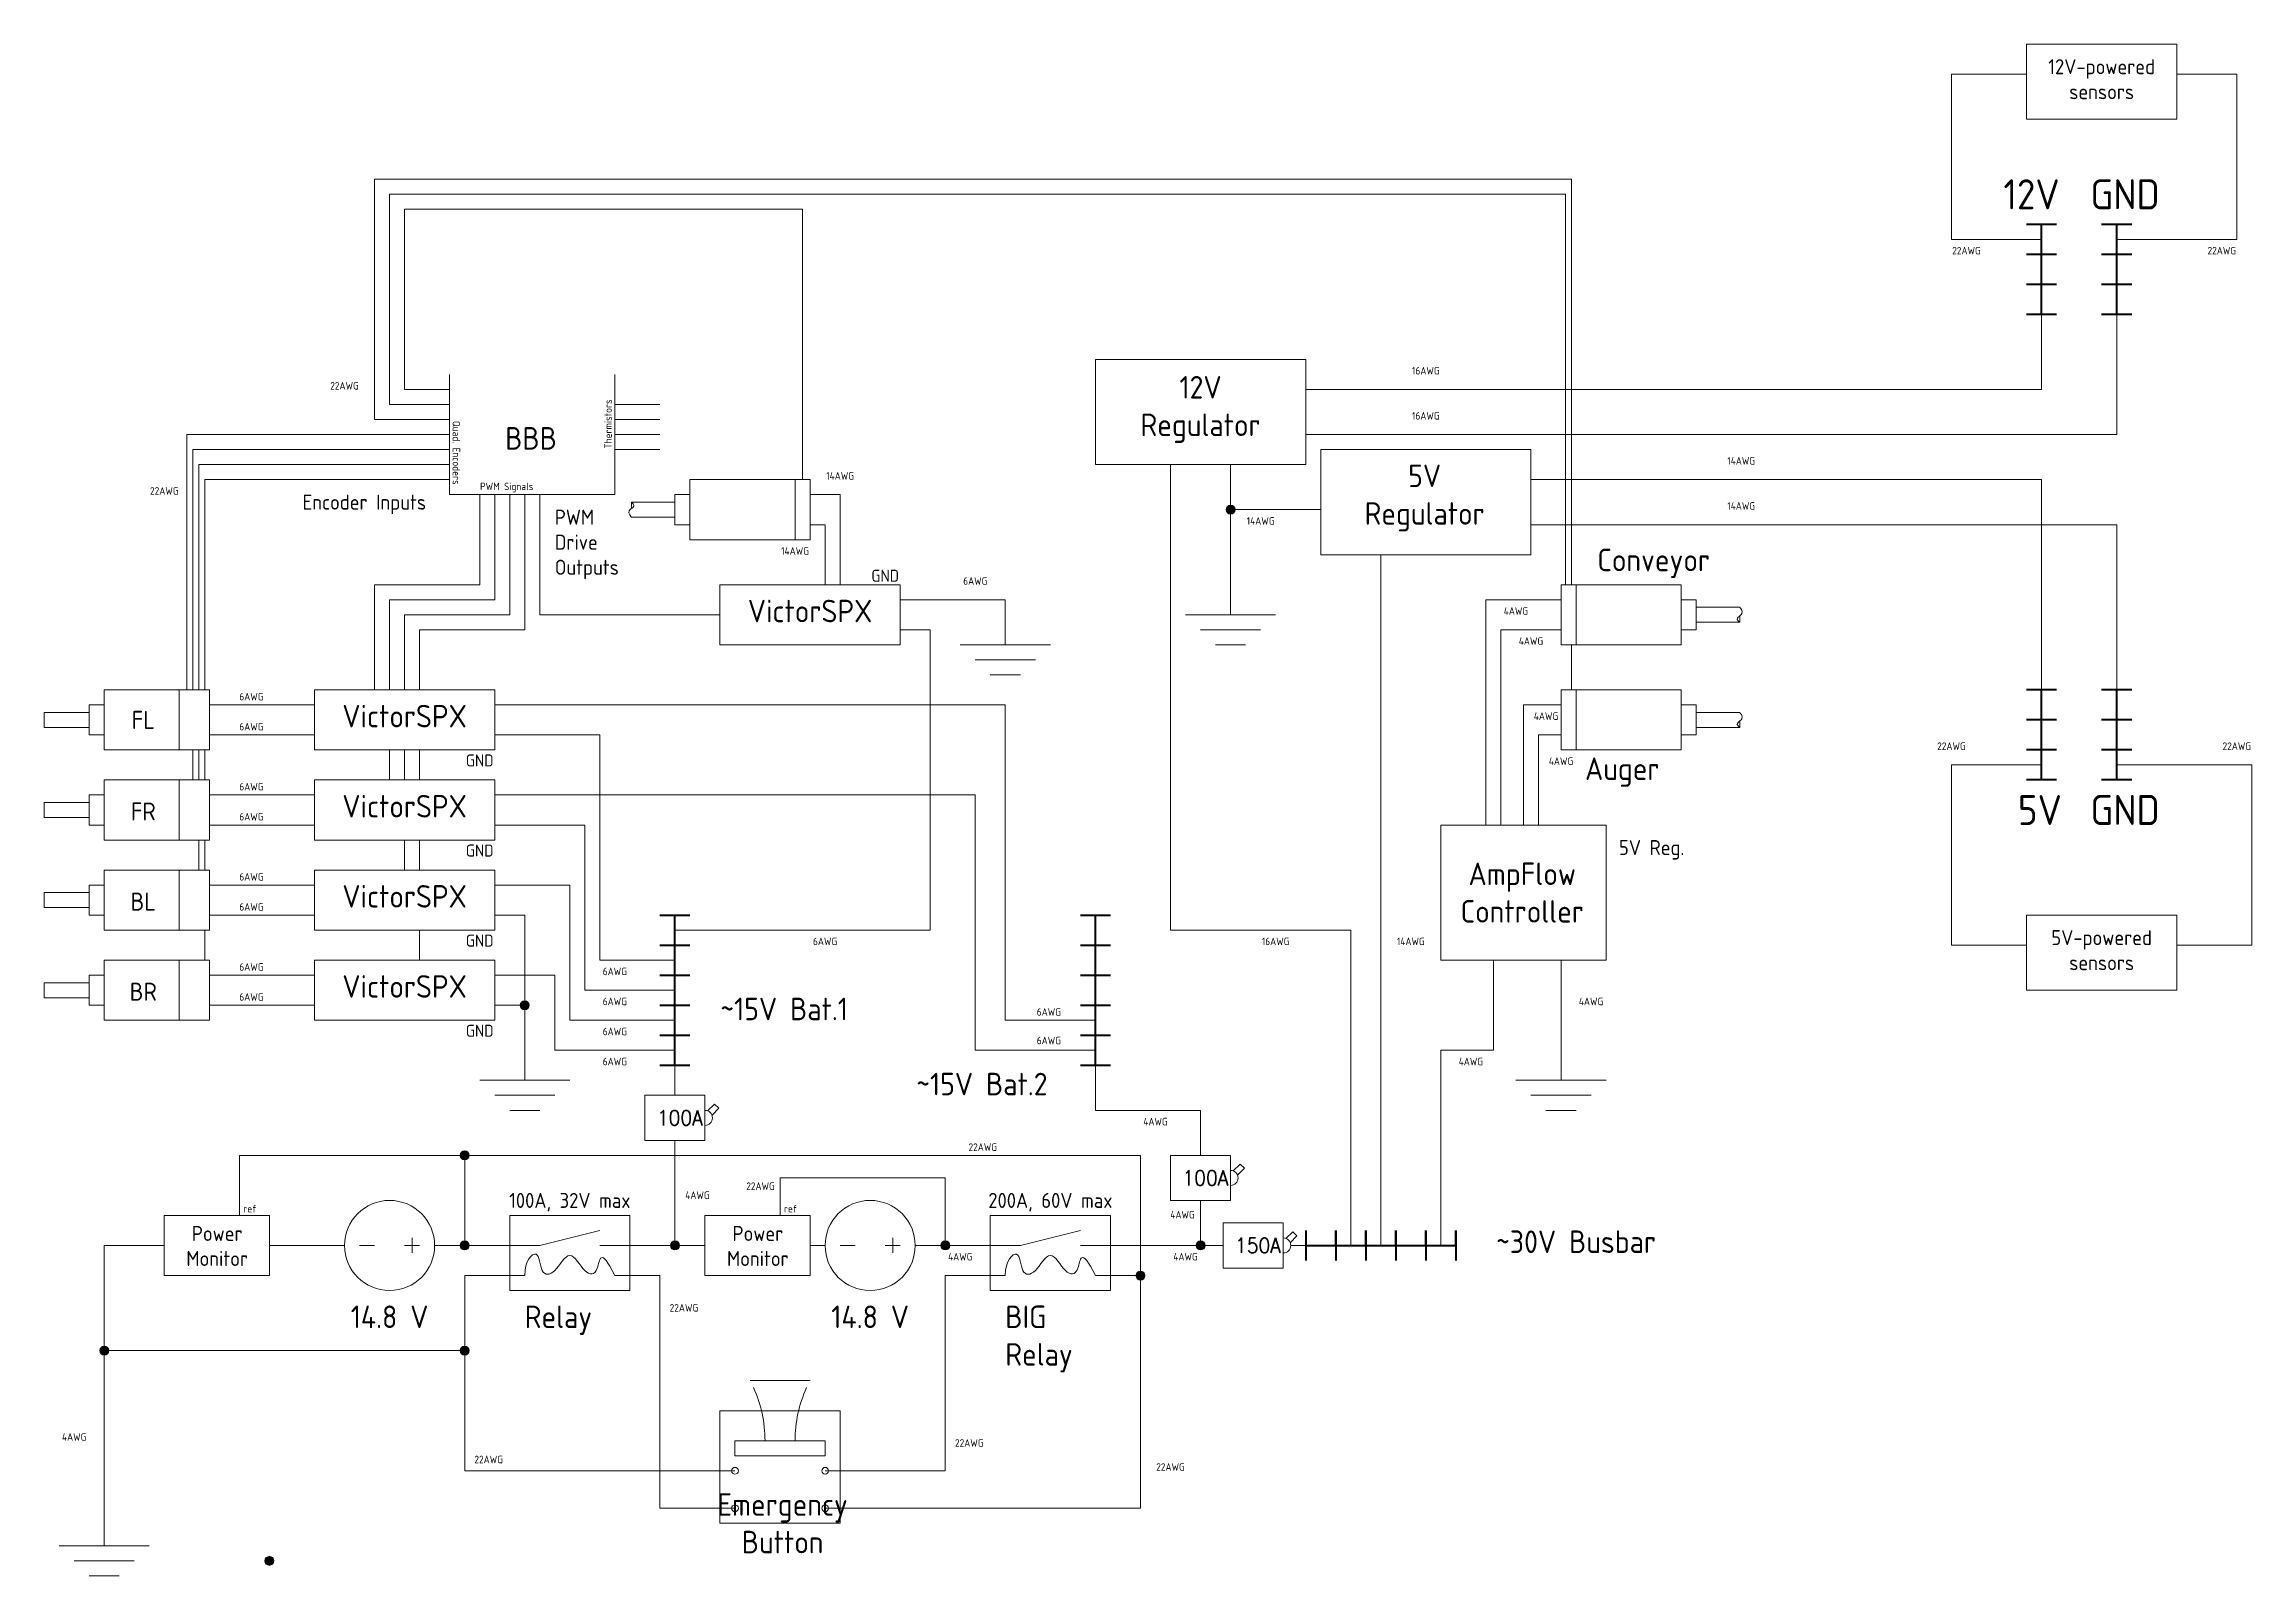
# Model space of a CAD drawing. Header units: millimetres. Extents: x 89 to 236, y 68 to 170.
import ezdxf

# ---------------------------------------------------------------- set-up
doc = ezdxf.new("R2010")
doc.units = ezdxf.units.MM
for name, color, linetype, lineweight in [('BigRedButton', 1, 'Continuous', 0), ('Breakers', 5, 'Continuous', 0), ('Busbar', 7, 'Continuous', 50), ('Junction', 7, 'Continuous', 0), ('Motors', 6, 'Continuous', 0), ('Regulators', 8, 'Continuous', 0), ('Relays', 5, 'Continuous', 0), ('Sensors', 6, 'Continuous', 0), ('Sources', 1, 'Continuous', 0), ('Wires', 7, 'Continuous', 0)]:
    doc.layers.add(name, color=color, linetype=linetype, lineweight=lineweight)
doc.layers.add('SoC', color=7, linetype='Continuous', lineweight=0, true_color=0x008000)
doc.styles.add('iso', font='iso')
doc.styles.get("Standard").update_dxf_attribs({"font": 'standard'})

msp = doc.modelspace()

# ---------------------------------------------------------------- hatches: boundary and pattern name
at = {"layer": 'Junction'}
h = msp.add_hatch(color=256, dxfattribs=at)
edge = h.paths.add_edge_path(flags=0)
edge.add_arc((168, 138.5), 0.3, 0, 360)
h = msp.add_hatch(color=256, dxfattribs=at)
edge = h.paths.add_edge_path(flags=0)
edge.add_arc((121, 105.5), 0.3, 0, 360)
h = msp.add_hatch(color=256, dxfattribs=at)
edge = h.paths.add_edge_path(flags=0)
edge.add_arc((117, 95.5), 0.3, 0, 360)
h = msp.add_hatch(color=256, dxfattribs=at)
edge = h.paths.add_edge_path(flags=0)
edge.add_arc((117, 89.5), 0.3, 0, 360)
h = msp.add_hatch(color=256, dxfattribs=at)
edge = h.paths.add_edge_path(flags=0)
edge.add_arc((131, 89.5), 0.3, 0, 360)
h = msp.add_hatch(color=256, dxfattribs=at)
edge = h.paths.add_edge_path(flags=0)
edge.add_arc((149, 89.5), 0.3, 0, 360)
h = msp.add_hatch(color=256, dxfattribs=at)
edge = h.paths.add_edge_path(flags=0)
edge.add_arc((166, 89.5), 0.3, 0, 360)
h = msp.add_hatch(color=256, dxfattribs=at)
edge = h.paths.add_edge_path(flags=0)
edge.add_arc((162, 87.5), 0.3, 0, 360)
h = msp.add_hatch(color=256, dxfattribs=at)
edge = h.paths.add_edge_path(flags=0)
edge.add_arc((93, 82.5), 0.3, 0, 360)
h = msp.add_hatch(color=256, dxfattribs=at)
edge = h.paths.add_edge_path(flags=0)
edge.add_arc((117, 82.5), 0.3, 0, 360)
h = msp.add_hatch(color=256, dxfattribs=at)
edge = h.paths.add_edge_path(flags=0)
edge.add_arc((104, 68.5), 0.3, 0, 360)

# ---------------------------------------------------------------- linework, layer by layer
at = {"layer": 'BigRedButton'}
for p, q in [((136, 80.5), (140, 80.5)), ((135, 75.5), (135, 76.5)), ((135, 76.5), (141, 76.5)), ((141, 76.5), (141, 75.5)), ((135, 75.5), (141, 75.5)), ((134, 74.5), (135, 74.5)), ((142, 74.5), (141, 74.5)), ((134, 72), (135, 72)), ((142, 72), (141, 72))]:
    msp.add_line(p, q, dxfattribs=at)
msp.add_lwpolyline([(134, 71), (142, 71), (142, 78.5), (134, 78.5)], close=True, dxfattribs=at)
for centre in [(135, 74.5), (141, 74.5), (135, 72), (141, 72)]:
    msp.add_circle(centre, 0.224, dxfattribs=at)
for centre, start, end in [((128.5, 76.5), 360, 24.5664), ((147.5, 76.5), 155.4336, 180)]:
    msp.add_arc(centre, 8.5, start, end, dxfattribs=at)
at = {"layer": 'Breakers'}
for p, q in [((133, 98.7), (133, 97.3)), ((133.18, 98.47), (133.64, 98.92)), ((133.92, 98.64), (133.47, 98.18)), ((133.64, 98.92), (133.92, 98.64)), ((168, 94.7), (168, 93.3)), ((168.18, 94.47), (168.64, 94.92)), ((168.92, 94.64), (168.47, 94.18)), ((168.64, 94.92), (168.92, 94.64)), ((171.5, 90.2), (171.5, 88.8)), ((171.68, 89.97), (172.14, 90.42)), ((172.42, 90.14), (171.97, 89.68)), ((172.14, 90.42), (172.42, 90.14))]:
    msp.add_line(p, q, dxfattribs=at)
for points in [[(129, 99.5), (133, 99.5), (133, 96.5), (129, 96.5)], [(164, 95.5), (168, 95.5), (168, 92.5), (164, 92.5)], [(167.5, 91), (171.5, 91), (171.5, 88), (167.5, 88)]]:
    msp.add_lwpolyline(points, close=True, dxfattribs=at)
for centre in [(133, 98), (168, 94), (171.5, 89.5)]:
    msp.add_arc(centre, 0.5, 270, 90, dxfattribs=at)
at = {"layer": 'Busbar'}
for p, q in [((223, 157.5), (221, 157.5)), ((222, 155.5), (222, 157.5)), ((228, 157.5), (226, 157.5)), ((227, 155.5), (227, 157.5)), ((223, 155.5), (221, 155.5)), ((222, 153.5), (222, 155.5)), ((228, 155.5), (226, 155.5)), ((227, 153.5), (227, 155.5)), ((223, 153.5), (221, 153.5)), ((222, 151.5), (222, 153.5)), ((228, 153.5), (226, 153.5)), ((227, 151.5), (227, 153.5)), ((223, 151.5), (221, 151.5)), ((228, 151.5), (226, 151.5)), ((223, 126.5), (221, 126.5)), ((222, 124.5), (222, 126.5)), ((228, 126.5), (226, 126.5)), ((227, 124.5), (227, 126.5)), ((223, 124.5), (221, 124.5)), ((222, 122.5), (222, 124.5)), ((228, 124.5), (226, 124.5)), ((227, 122.5), (227, 124.5)), ((223, 122.5), (221, 122.5)), ((222, 120.5), (222, 122.5)), ((228, 122.5), (226, 122.5)), ((227, 120.5), (227, 122.5)), ((223, 120.5), (221, 120.5)), ((228, 120.5), (226, 120.5)), ((130, 111.5), (132, 111.5)), ((131, 109.5), (131, 111.5)), ((158, 111.5), (160, 111.5)), ((159, 109.5), (159, 111.5)), ((130, 109.5), (132, 109.5)), ((131, 107.5), (131, 109.5)), ((158, 109.5), (160, 109.5)), ((159, 107.5), (159, 109.5)), ((130, 107.5), (132, 107.5)), ((131, 105.5), (131, 107.5)), ((158, 107.5), (160, 107.5)), ((159, 105.5), (159, 107.5)), ((130, 105.5), (132, 105.5)), ((131, 103.5), (131, 105.5)), ((158, 105.5), (160, 105.5)), ((159, 103.5), (159, 105.5)), ((130, 103.5), (132, 103.5)), ((131, 101.5), (131, 103.5)), ((158, 103.5), (160, 103.5)), ((159, 101.5), (159, 103.5)), ((130, 101.5), (132, 101.5)), ((158, 101.5), (160, 101.5)), ((173, 90.5), (173, 88.5)), ((175, 89.5), (175, 90.5)), ((175, 90.5), (175, 88.5)), ((177, 89.5), (177, 90.5)), ((177, 90.5), (177, 88.5)), ((179, 89.5), (179, 90.5)), ((179, 90.5), (179, 88.5)), ((181, 89.5), (181, 90.5)), ((181, 90.5), (181, 88.5)), ((183, 89.5), (183, 90.5)), ((183, 90.5), (183, 88.5)), ((173, 89.5), (175, 89.5)), ((175, 89.5), (177, 89.5)), ((177, 89.5), (179, 89.5)), ((179, 89.5), (181, 89.5)), ((181, 89.5), (183, 89.5))]:
    msp.add_line(p, q, dxfattribs=at)
at = {"layer": 'Junction'}
for centre in [(168, 138.5), (121, 105.5), (117, 95.5), (117, 89.5), (131, 89.5), (149, 89.5), (166, 89.5), (162, 87.5), (93, 82.5), (117, 82.5), (104, 68.5)]:
    msp.add_circle(centre, 0.3, dxfattribs=at)
at = {"layer": 'Motors'}
for p, q in [((131, 139), (128.1, 139)), ((128.1, 139), (128.1, 138.57)), ((131, 138), (128.1, 138)), ((199, 132), (201.9, 132)), ((199, 131), (201.9, 131)), ((201.9, 131), (201.9, 131.43)), ((93, 122.5), (93, 126.5)), ((93, 126.5), (98, 126.5)), ((98, 122.5), (98, 126.5)), ((98, 126.5), (100, 126.5)), ((100, 126.5), (100, 122.5)), ((89, 124), (89, 125)), ((89, 125), (92, 125)), ((93, 125.5), (92, 125.5)), ((92, 125.5), (92, 123.5)), ((199, 125), (201.9, 125)), ((92, 124), (89, 124)), ((92, 123.5), (93, 123.5)), ((199, 124), (201.9, 124)), ((201.9, 124), (201.9, 124.43)), ((98, 122.5), (93, 122.5)), ((100, 122.5), (98, 122.5)), ((93, 119.5), (92, 119.5)), ((92, 119.5), (92, 117.5)), ((93, 116.5), (93, 120.5)), ((93, 120.5), (98, 120.5)), ((98, 116.5), (98, 120.5)), ((98, 120.5), (100, 120.5)), ((100, 120.5), (100, 116.5)), ((89, 118), (89, 119)), ((89, 119), (92, 119)), ((92, 118), (89, 118)), ((92, 117.5), (93, 117.5)), ((98, 116.5), (93, 116.5)), ((100, 116.5), (98, 116.5)), ((93, 113.5), (92, 113.5)), ((92, 113.5), (92, 111.5)), ((93, 110.5), (93, 114.5)), ((93, 114.5), (98, 114.5)), ((100, 114.5), (98, 114.5)), ((98, 114.5), (98, 110.5)), ((100, 110.5), (100, 114.5)), ((89, 112), (89, 113)), ((89, 113), (92, 113)), ((92, 112), (89, 112)), ((92, 111.5), (93, 111.5)), ((98, 110.5), (93, 110.5)), ((98, 110.5), (100, 110.5)), ((93, 107.5), (92, 107.5)), ((92, 107.5), (92, 105.5)), ((93, 104.5), (93, 108.5)), ((93, 108.5), (98, 108.5)), ((100, 108.5), (98, 108.5)), ((98, 108.5), (98, 104.5)), ((100, 104.5), (100, 108.5)), ((89, 106), (89, 107)), ((89, 107), (92, 107)), ((92, 106), (89, 106)), ((92, 105.5), (93, 105.5)), ((98, 104.5), (93, 104.5)), ((98, 104.5), (100, 104.5))]:
    msp.add_line(p, q, dxfattribs=at)
for points in [[(139, 136.5), (132, 136.5), (132, 140.5), (139, 140.5)], [(139, 136.5), (140, 136.5), (140, 140.5), (139, 140.5)], [(132, 137.5), (131, 137.5), (131, 139.5), (132, 139.5)], [(191, 133.5), (190, 133.5), (190, 129.5), (191, 129.5)], [(191, 133.5), (198, 133.5), (198, 129.5), (191, 129.5)], [(198, 132.5), (199, 132.5), (199, 130.5), (198, 130.5)], [(191, 126.5), (190, 126.5), (190, 122.5), (191, 122.5)], [(191, 126.5), (198, 126.5), (198, 122.5), (191, 122.5)], [(198, 125.5), (199, 125.5), (199, 123.5), (198, 123.5)]]:
    msp.add_lwpolyline(points, close=True, dxfattribs=at)
for points in [[(128.1, 139), (128.5, 138.7), (127.6, 138.5), (128.1, 138), (128.1, 138)], [(201.9, 131), (201.5, 131.3), (202.4, 131.5), (201.9, 132), (201.9, 132)], [(201.9, 124), (201.5, 124.3), (202.4, 124.5), (201.9, 125), (201.9, 125)]]:
    msp.add_open_spline(points, degree=3, dxfattribs=at)
at = {"layer": 'Regulators'}
for points in [[(134, 133.5), (146, 133.5), (146, 129.5), (134, 129.5)], [(107, 126.5), (119, 126.5), (119, 122.5), (107, 122.5)], [(107, 120.5), (119, 120.5), (119, 116.5), (107, 116.5)], [(182, 117.5), (193, 117.5), (193, 108.5), (182, 108.5)], [(107, 114.5), (119, 114.5), (119, 110.5), (107, 110.5)], [(107, 108.5), (119, 108.5), (119, 104.5), (107, 104.5)]]:
    msp.add_lwpolyline(points, close=True, dxfattribs=at)
at = {"layer": 'Relays'}
for p, q in [((122, 89.5), (126, 90.5)), ((154, 89.5), (158, 90.5)), ((122, 89.5), (120, 89.5)), ((126, 89.5), (128, 89.5)), ((154, 89.5), (152, 89.5)), ((158, 89.5), (160, 89.5)), ((121, 87.5), (120, 87.5)), ((127, 87.5), (128, 87.5)), ((153, 87.5), (152, 87.5)), ((159, 87.5), (160, 87.5))]:
    msp.add_line(p, q, dxfattribs=at)
for points in [[(120, 86.5), (128, 86.5), (128, 91.5), (120, 91.5)], [(152, 86.5), (160, 86.5), (160, 91.5), (152, 91.5)]]:
    msp.add_lwpolyline(points, close=True, dxfattribs=at)
for points in [[(121, 87.5), (121, 88.5), (122, 89.5), (122, 87.5), (123, 87.5), (124, 89.5), (125, 87.5), (126, 87.5), (126, 89.5), (127, 87.5)], [(153, 87.5), (153, 88.5), (154, 89.5), (154, 87.5), (155, 87.5), (156, 89.5), (157, 87.5), (158, 87.5), (158, 89.5), (159, 87.5)]]:
    msp.add_open_spline(points, degree=3, dxfattribs=at)
at = {"layer": 'Sensors'}
for p, q in [((97, 91.5), (104, 91.5)), ((97, 87.5), (97, 91.5)), ((104, 91.5), (104, 87.5)), ((133, 91.5), (140, 91.5)), ((133, 87.5), (133, 91.5)), ((140, 91.5), (140, 87.5)), ((104, 87.5), (97, 87.5)), ((140, 87.5), (133, 87.5))]:
    msp.add_line(p, q, dxfattribs=at)
for points in [[(221, 169.5), (231, 169.5), (231, 164.5), (221, 164.5)], [(221, 111.5), (231, 111.5), (231, 106.5), (221, 106.5)]]:
    msp.add_lwpolyline(points, close=True, dxfattribs=at)
at = {"layer": 'SoC'}
for p, q in [((116, 147.5), (116, 139.5)), ((127, 147.5), (127, 139.5)), ((116, 139.5), (127, 139.5))]:
    msp.add_line(p, q, dxfattribs=at)
at = {"layer": 'Sources'}
for p, q in [((113.5, 89), (113.5, 90)), ((145.5, 89), (145.5, 90)), ((110, 89.5), (111, 89.5)), ((113, 89.5), (114, 89.5)), ((142, 89.5), (143, 89.5)), ((145, 89.5), (146, 89.5))]:
    msp.add_line(p, q, dxfattribs=at)
for points in [[(173, 141.5), (159, 141.5), (159, 148.5), (173, 148.5)], [(188, 135.5), (174, 135.5), (174, 142.5), (188, 142.5)]]:
    msp.add_lwpolyline(points, close=True, dxfattribs=at)
for centre in [(112, 89.5), (144, 89.5)]:
    msp.add_circle(centre, 3, dxfattribs=at)
at = {"layer": 'Wires'}
for p, q in [((216, 156.5), (216, 167.5)), ((216, 167.5), (221, 167.5)), ((231, 167.5), (235, 167.5)), ((235, 167.5), (235, 156.5)), ((190.7, 160.5), (111, 160.5)), ((111, 160.5), (111, 144.5)), ((190.7, 133.5), (190.7, 160.5)), ((112, 145.5), (112, 159.5)), ((112, 159.5), (190, 159.5)), ((190, 159.5), (190.3, 159.5)), ((190.3, 159.5), (190.3, 133.5)), ((139.5, 158.5), (113, 158.5)), ((113, 158.5), (113, 146.5)), ((139.5, 140.5), (139.5, 158.5)), ((222, 156.5), (216, 156.5)), ((235, 156.5), (227, 156.5)), ((222, 146.5), (222, 151.5)), ((227, 143.5), (227, 151.5)), ((113, 146.5), (116, 146.5)), ((173, 146.5), (222, 146.5)), ((111, 144.5), (116, 144.5)), ((116, 145.5), (112, 145.5)), ((127, 145.5), (130, 145.5)), ((127, 144.5), (130, 144.5)), ((98.5, 126.5), (98.5, 143.5)), ((98.5, 143.5), (116, 143.5)), ((127, 143.5), (130, 143.5)), ((173, 143.5), (227, 143.5)), ((98.9, 126.5), (98.9, 142.5)), ((98.9, 142.5), (116, 142.5)), ((99.3, 126.5), (99.3, 141.5)), ((99.3, 141.5), (116, 141.5)), ((127, 142.5), (130, 142.5)), ((164, 110.5), (164, 141.5)), ((168, 141.5), (168, 131.5)), ((99.7, 126.5), (99.7, 140.5)), ((99.7, 140.5), (116, 140.5)), ((188, 140.5), (222, 140.5)), ((222, 140.5), (222, 126.5)), ((118, 139.5), (118, 133.5)), ((119, 139.5), (119, 132.5)), ((120, 139.5), (120, 131.5)), ((121, 139.5), (121, 130.5)), ((122, 139.5), (122, 131.5)), ((140, 139.5), (142, 139.5)), ((142, 139.5), (142, 133.5)), ((174, 138.5), (168, 138.5)), ((140, 137.5), (141, 137.5)), ((141, 137.5), (141, 133.5)), ((188, 137.5), (227, 137.5)), ((227, 137.5), (227, 126.5)), ((178, 108.5), (178, 135.5)), ((118, 133.5), (111, 133.5)), ((111, 133.5), (111, 126.5)), ((119, 132.5), (112, 132.5)), ((112, 132.5), (112, 126.5)), ((146, 132.5), (153, 132.5)), ((153, 132.5), (153, 129.5)), ((185, 132.5), (185, 117.5)), ((190, 132.5), (185, 132.5)), ((120, 131.5), (113, 131.5)), ((113, 131.5), (113, 126.5)), ((122, 131.5), (134, 131.5)), ((165, 131.5), (171, 131.5)), ((121, 130.5), (114, 130.5)), ((114, 130.5), (114, 126.5)), ((148, 130.5), (146, 130.5)), ((148, 110.5), (148, 130.5)), ((150, 129.5), (156, 129.5)), ((166, 130.5), (170, 130.5)), ((169, 129.5), (167, 129.5)), ((186, 130.5), (186, 117.5)), ((190, 130.5), (186, 130.5)), ((190.7, 126.5), (190.7, 129.5)), ((151, 128.5), (155, 128.5)), ((154, 127.5), (152, 127.5)), ((107, 125.5), (100, 125.5)), ((153, 125.5), (119, 125.5)), ((153, 104.5), (153, 125.5)), ((187.5, 125.5), (187.5, 117.5)), ((190, 125.5), (187.5, 125.5)), ((107, 123.5), (100, 123.5)), ((126, 123.5), (119, 123.5)), ((126, 108.5), (126, 123.5)), ((188.5, 123.5), (188.5, 117.5)), ((190, 123.5), (188.5, 123.5)), ((98.9, 120.5), (98.9, 122.5)), ((99.3, 120.5), (99.3, 122.5)), ((99.7, 120.5), (99.7, 122.5)), ((112, 122.5), (112, 120.5)), ((113, 122.5), (113, 120.5)), ((114, 122.5), (114, 120.5)), ((222, 121.5), (216, 121.5)), ((216, 121.5), (216, 109.5)), ((236, 121.5), (227, 121.5)), ((236, 109.5), (236, 121.5)), ((107, 119.5), (100, 119.5)), ((151, 119.5), (119, 119.5)), ((151, 102.5), (151, 119.5)), ((99.3, 114.5), (99.3, 116.5)), ((99.7, 114.5), (99.7, 116.5)), ((107, 117.5), (100, 117.5)), ((113, 116.5), (113, 114.5)), ((114, 116.5), (114, 114.5)), ((125, 117.5), (119, 117.5)), ((125, 106.5), (125, 117.5)), ((107, 113.5), (100, 113.5)), ((124, 113.5), (119, 113.5)), ((124, 104.5), (124, 113.5)), ((99.7, 108.5), (99.7, 110.5)), ((107, 111.5), (100, 111.5)), ((114, 110.5), (114, 108.5)), ((119, 111.5), (121, 111.5)), ((121, 111.5), (121, 105.5)), ((131, 110.5), (148, 110.5)), ((164, 110.5), (176, 110.5)), ((176, 110.5), (176, 89.5)), ((216, 109.5), (221, 109.5)), ((231, 109.5), (236, 109.5)), ((107, 107.5), (100, 107.5)), ((123, 107.5), (119, 107.5)), ((123, 102.5), (123, 107.5)), ((131, 108.5), (126, 108.5)), ((178, 108.5), (178, 89.5)), ((185.5, 102.5), (185.5, 108.5)), ((190, 108.5), (190, 100.5)), ((131, 106.5), (125, 106.5)), ((107, 105.5), (100, 105.5)), ((119, 105.5), (121, 105.5)), ((121, 105.5), (121, 100.5)), ((131, 104.5), (124, 104.5)), ((159, 104.5), (153, 104.5)), ((131, 102.5), (123, 102.5)), ((131, 101.5), (131, 99.5)), ((159, 102.5), (151, 102.5)), ((159, 98.5), (159, 101.5)), ((182, 89.5), (182, 102.5)), ((182, 102.5), (185.5, 102.5)), ((118, 100.5), (124, 100.5)), ((187, 100.5), (193, 100.5)), ((119, 99.5), (123, 99.5)), ((122, 98.5), (120, 98.5)), ((166, 98.5), (159, 98.5)), ((166, 98.5), (166, 95.5)), ((188, 99.5), (192, 99.5)), ((191, 98.5), (189, 98.5)), ((131, 96.5), (131, 89.5)), ((102, 91.5), (102, 95.5)), ((102, 95.5), (117, 95.5)), ((162, 95.5), (117, 95.5)), ((117, 95.5), (117, 89.5)), ((162, 87.5), (162, 95.5)), ((138, 91.5), (138, 94)), ((138, 94), (149, 94)), ((149, 94), (149, 89.5)), ((166, 92.5), (166, 89.5)), ((93, 89.5), (93, 69.5)), ((93, 89.5), (97, 89.5)), ((104, 89.5), (109, 89.5)), ((115, 89.5), (120, 89.5)), ((128, 89.5), (133, 89.5)), ((141, 89.5), (140, 89.5)), ((147, 89.5), (152, 89.5)), ((160, 89.5), (167.5, 89.5)), ((172, 89.5), (173, 89.5)), ((120, 87.5), (117, 87.5)), ((117, 87.5), (117, 82.5)), ((130, 87.5), (128, 87.5)), ((130, 72), (130, 87.5)), ((149, 74.5), (149, 87.5)), ((149, 87.5), (152, 87.5)), ((160, 87.5), (162, 87.5)), ((162, 87.5), (162, 72)), ((117, 82.5), (93, 82.5)), ((117, 74.5), (117, 82.5)), ((134, 74.5), (117, 74.5)), ((142, 74.5), (149, 74.5)), ((134, 72), (130, 72)), ((162, 72), (142, 72)), ((90, 69.5), (96, 69.5)), ((91, 68.5), (95, 68.5)), ((94, 67.5), (92, 67.5))]:
    msp.add_line(p, q, dxfattribs=at)

# ---------------------------------------------------------------- texts
at = {"layer": 'BigRedButton', "insert": (138.17, 73), "char_height": 1.5, "width": 10, "attachment_point": 2, "style": 'iso'}
msp.add_mtext('Emergency\\PButton', dxfattribs=at)
at = {"layer": 'Breakers', "char_height": 1, "width": 2.7778, "attachment_point": 1}
for s, insert in [('100A', (129.8, 98.5)), ('100A', (164.8, 94.5)), ('150A', (168.3, 90))]:
    msp.add_mtext(s, dxfattribs=dict(at, insert=insert))
at = {"layer": 'Busbar', "lineweight": 0, "char_height": 1.5, "attachment_point": 2, "style": 'iso'}
for s, insert, width in [('~15V Bat.1', (138.27, 106), 10.125), ('~15V Bat.2', (151.44, 101), 10.4583), ('~30V Busbar', (191, 90.5), 12.625)]:
    msp.add_mtext(s, dxfattribs=dict(at, insert=insert, width=width))
at = {"layer": 'Motors', "attachment_point": 2, "style": 'iso'}
for s, insert, char_height, width in [('Conveyor', (196.17, 135.9), 1.5, 8.6667), ('FL', (95.6, 125.1), 1.2, 1.4667), ('Auger', (194.08, 122), 1.5, 5.5), ('FR', (95.6, 119), 1.2, 1.6), ('BL', (95.6, 113), 1.2, 1.6), ('BR', (95.6, 107), 1.2, 1.7333)]:
    msp.add_mtext(s, dxfattribs=dict(at, insert=insert, char_height=char_height, width=width))
at = {"layer": 'Regulators', "attachment_point": 2, "style": 'iso'}
for s, insert, char_height, width in [('GND', (145, 134.5), 0.8, 1.8667), ('VictorSPX', (140, 132.5), 1.5, 9.8333), ('VictorSPX', (113, 125.5), 1.5, 9.8333), ('GND', (118, 122.2), 0.8, 1.8667), ('VictorSPX', (113, 119.5), 1.5, 9.8333), ('GND', (118, 116.2), 0.8, 1.8667), ('AmpFlow\\PController', (187.42, 115), 1.5, 9.6667), ('VictorSPX', (113, 113.5), 1.5, 9.8333), ('GND', (118, 110.2), 0.8, 1.8667), ('VictorSPX', (113, 107.5), 1.5, 9.8333), ('GND', (118, 104.2), 0.8, 1.8667)]:
    msp.add_mtext(s, dxfattribs=dict(at, insert=insert, char_height=char_height, width=width))
at = {"layer": 'Relays', "style": 'iso'}
for s, insert, char_height, width, attachment_point in [('100A, 32V max', (124, 93), 1, 9.7778, 2), ('200A, 60V max', (156, 93), 1, 10, 2), ('Relay', (121, 85.5), 1.5, 5, 1), ('BIG\\PRelay', (153, 85.5), 1.5, 5, 1)]:
    msp.add_mtext(s, dxfattribs=dict(at, insert=insert, char_height=char_height, width=width, attachment_point=attachment_point))
at = {"layer": 'Sensors', "attachment_point": 2, "style": 'iso'}
for s, insert, char_height, width in [('12V-powered\\Psensors', (226, 168.5), 1, 8.3333), ('5V-powered\\Psensors', (226, 110.5), 1, 7.7778), ('ref', (102.7, 92.2), 0.5, 0.8889), ('ref', (138.7, 92.2), 0.5, 0.8889), ('Power\\PMonitor', (100.52, 90.8), 1, 4.6667), ('Power\\PMonitor', (136.52, 90.8), 1, 4.6667)]:
    msp.add_mtext(s, dxfattribs=dict(at, insert=insert, char_height=char_height, width=width))
at = {"layer": 'SoC', "char_height": 0.5, "attachment_point": 2, "style": 'iso'}
for s, insert, width, rotation in [('Thermistors', (126.3, 144.2), 3.8889, 90), ('Quad. Encoders', (116.7, 142.29), 5.0417, 270)]:
    msp.add_mtext(s, dxfattribs=dict(at, insert=insert, width=width, rotation=rotation))
at = {"layer": 'SoC', "attachment_point": 2, "style": 'iso'}
for s, insert, char_height, width in [('BBB', (121.42, 144), 1.5, 3.5), ('PWM Signals', (119.8, 140.3), 0.5, 4.1528)]:
    msp.add_mtext(s, dxfattribs=dict(at, insert=insert, char_height=char_height, width=width))
at = {"layer": 'Sources', "attachment_point": 2, "style": 'iso'}
for s, insert, char_height, width in [('12V\\PRegulator', (166, 147.4), 1.5, 9.3333), ('5V\\PRegulator', (180.92, 141.5), 1.5, 9.3333), ('5V Reg.', (196.04, 116.5), 1, 4.9722), ('14.8 V', (112, 85.5), 1.5, 5.9583), ('14.8 V', (144, 85.5), 1.5, 5.9583)]:
    msp.add_mtext(s, dxfattribs=dict(at, insert=insert, char_height=char_height, width=width))
at = {"layer": 'Wires', "style": 'iso'}
for s, insert, char_height, width, attachment_point in [('12V', (221.33, 160.5), 2, 4, 2), ('GND', (227.56, 160.5), 2, 4.6667, 2), ('22AWG', (217, 156), 0.5, 2.1667, 2), ('22AWG', (234, 156), 0.5, 2.1667, 2), ('22AWG', (109, 147), 0.5, 2.1667, 2), ('16AWG', (181, 148), 0.5, 2.0556, 2), ('16AWG', (181, 145), 0.5, 2.0556, 2), ('14AWG', (202, 142), 0.5, 2.1111, 2), ('22AWG', (97, 140), 0.5, 2.1667, 2), ('14AWG', (142, 141), 0.5, 2.1111, 2), ('Encoder Inputs', (110.32, 139.5), 1, 9.75, 2), ('PWM\\PDrive\\POutputs', (123, 138.5), 1, 5, 1), ('14AWG', (202, 139), 0.5, 2.1111, 2), ('14AWG', (170, 138), 0.5, 2.1111, 2), ('14AWG', (139, 136), 0.5, 2.1111, 2), ('6AWG', (151, 134), 0.5, 1.7778, 2), ('4AWG', (187, 132), 0.5, 1.8333, 2), ('4AWG', (188, 130), 0.5, 1.8333, 2), ('6AWG', (102.8, 126.3), 0.5, 1.7778, 2), ('4AWG', (189, 125), 0.5, 1.8333, 2), ('6AWG', (102.8, 124.3), 0.5, 1.7778, 2), ('22AWG', (216, 123), 0.5, 2.1667, 2), ('22AWG', (235, 123), 0.5, 2.1667, 2), ('4AWG', (190, 122), 0.5, 1.8333, 2), ('6AWG', (102.8, 120.3), 0.5, 1.7778, 2), ('5V', (221.89, 119.5), 2, 2.8889, 2), ('GND', (227.56, 119.5), 2, 4.6667, 2), ('6AWG', (102.8, 118.3), 0.5, 1.7778, 2), ('6AWG', (102.8, 114.3), 0.5, 1.7778, 2), ('6AWG', (102.8, 112.3), 0.5, 1.7778, 2), ('6AWG', (141, 110), 0.5, 1.7778, 2), ('16AWG', (171, 110), 0.5, 2.0556, 2), ('14AWG', (180, 110), 0.5, 2.1111, 2), ('6AWG', (102.8, 108.3), 0.5, 1.7778, 2), ('6AWG', (127, 108), 0.5, 1.7778, 2), ('6AWG', (102.8, 106.3), 0.5, 1.7778, 2), ('6AWG', (127, 106), 0.5, 1.7778, 2), ('4AWG', (192, 106), 0.5, 1.8333, 2), ('6AWG', (155.9, 105.3), 0.5, 1.7778, 2), ('6AWG', (127, 104), 0.5, 1.7778, 2), ('6AWG', (155.9, 103.4), 0.5, 1.7778, 2), ('6AWG', (127, 102), 0.5, 1.7778, 2), ('4AWG', (184, 102), 0.5, 1.8333, 2), ('4AWG', (163, 98), 0.5, 1.8333, 2), ('22AWG', (151.5, 96.3), 0.5, 2.1667, 2), ('4AWG', (132.5, 93.1), 0.5, 1.8333, 2), ('22AWG', (136.7, 93.7), 0.5, 2.1667, 2), ('4AWG', (164.8, 91.8), 0.5, 1.8333, 2), ('4AWG', (150, 89), 0.5, 1.8333, 2), ('4AWG', (165, 89), 0.5, 1.8333, 2), ('22AWG', (131.6, 85.6), 0.5, 2.1667, 2), ('4AWG', (91, 77), 0.5, 1.8333, 2), ('22AWG', (150.6, 76.6), 0.5, 2.1667, 2), ('22AWG', (118.6, 75.5), 0.5, 2.1667, 2), ('22AWG', (164, 75), 0.5, 2.1667, 2)]:
    msp.add_mtext(s, dxfattribs=dict(at, insert=insert, char_height=char_height, width=width, attachment_point=attachment_point))

doc.saveas('drawing.dxf')
